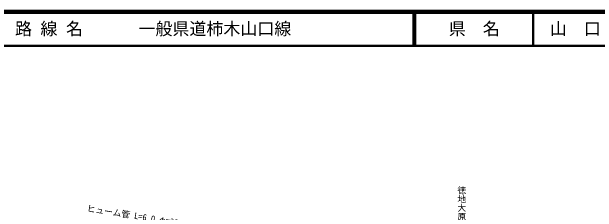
# Model space of a CAD drawing. Units: millimetres on the paper, enlarged 1000 times. Extents: x 40000 to 680000, y 20000 to 380000.
# Drawn here: x 179410 to 351851, y 320984 to 380000 of the extents above; entities that cross this region are included whole.
import ezdxf
from ezdxf.enums import TextEntityAlignment as Align

# ---------------------------------------------------------------- set-up
doc = ezdxf.new("R2010")
doc.units = ezdxf.units.MM
doc.header["$LTSCALE"] = 1000
doc.layers.add('M-BMK-HTXT', color=7, linetype='Continuous')
doc.layers.add('M-TTL-TXT', color=7, linetype='Continuous')
for name, color, linetype, lineweight in [('M-STR-HTXT', 7, 'Continuous', 13), ('M-TTL', 2, 'Continuous', 140), ('M-TTL-LINE', 7, 'Continuous', 50)]:
    doc.layers.add(name, color=color, linetype=linetype, lineweight=lineweight)
doc.styles.add('@ＭＳ ゴシック', font='')
doc.styles.add('ＭＳ ゴシック', font='')
doc.styles.get('@ＭＳ ゴシック').set_extended_font_data('@MS Gothic')
doc.styles.get('ＭＳ ゴシック').set_extended_font_data('MS Gothic')

msp = doc.modelspace()

# ---------------------------------------------------------------- linework, layer by layer
at = {"layer": 'M-TTL'}
msp.add_line((680000, 380000), (40000, 380000), dxfattribs=at)
at = {"layer": 'M-TTL-LINE'}
for p, q in [((297750, 380000), (297750, 370000)), ((298250, 380000), (298250, 370000)), ((333000, 380000), (333000, 370000)), ((40000, 370000), (680000, 370000))]:
    msp.add_line(p, q, dxfattribs=at)

# ---------------------------------------------------------------- texts
at = {"layer": 'M-BMK-HTXT', "style": '@ＭＳ ゴシック'}
msp.add_text('徳地大原電話交換局', height=1833, rotation=270, dxfattribs=at).set_placement((311893, 317173), align=Align.MIDDLE_CENTER)
at = {"layer": 'M-STR-HTXT', "style": 'ＭＳ ゴシック'}
msp.add_text('ヒューム管 L=6.0 φ=300', height=1833, rotation=351.108, dxfattribs=at).set_placement((201346, 320730), align=Align.BOTTOM_LEFT)
at = {"layer": 'M-TTL-TXT', "style": 'ＭＳ ゴシック'}
for s, p in [('路 線 名', (180380, 375000)), ('一般県道柿木山口線', (216734, 375000))]:
    msp.add_text(s, height=3666, dxfattribs=at).set_placement(p, align=Align.MIDDLE_LEFT)
for s, p in [('県\u3000名', (315625, 375000)), ('山\u3000口\u3000県', (350375, 375000))]:
    msp.add_text(s, height=3666, dxfattribs=at).set_placement(p, align=Align.MIDDLE_CENTER)

doc.saveas('drawing.dxf')
